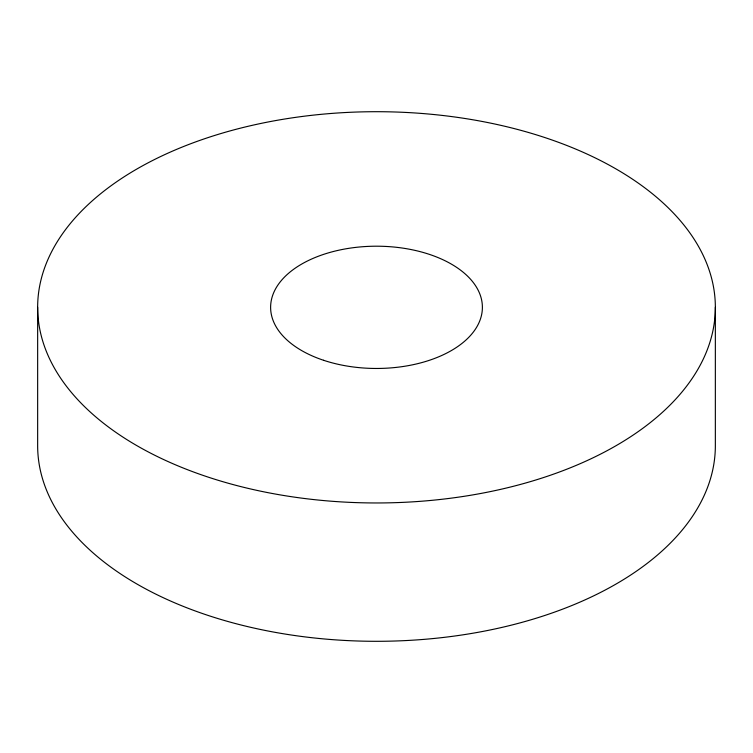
<?xml version="1.0" encoding="UTF-8"?>
<svg xmlns="http://www.w3.org/2000/svg" width="753" height="753" viewBox="0 0 753 753"><rect width="100%" height="100%" fill="white"/><g stroke="black" fill="none" stroke-linecap="round" stroke-linejoin="round"><path stroke-width="1.13" d="M715.35 307.328A338.85 195.629 0 0 1 207.075 476.753A338.85 195.629 0 0 1 207.075 137.912A338.85 195.629 0 0 1 715.35 307.328L715.35 445.672A338.85 195.629 0 0 1 376.5 641.302A338.85 195.629 0 0 1 37.65 445.672L37.65 307.328M323.555 360.273A105.891 61.134 0 0 0 482.391 307.328A105.891 61.134 0 0 0 323.555 254.392A105.891 61.134 0 0 0 323.555 360.273"/></g></svg>
